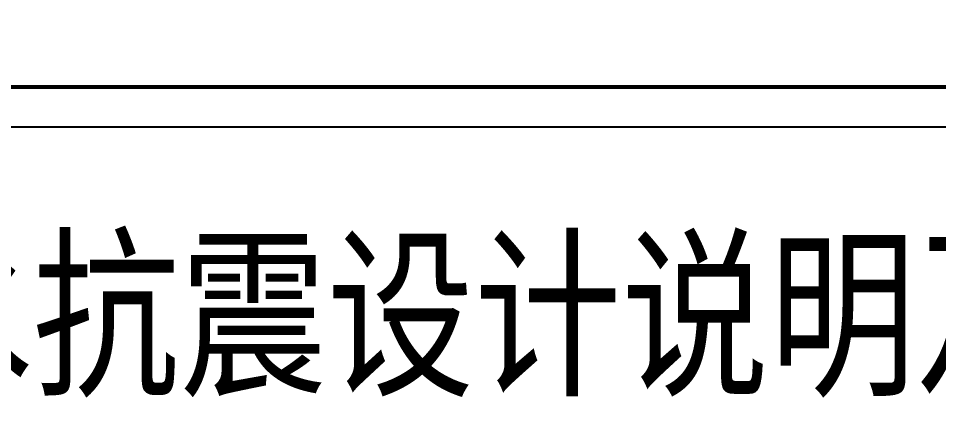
# Model space of a CAD drawing. Extents: x 27938 to 1507990, y 110129 to 923079.
# Drawn here: x 632884 to 655826, y 325863 to 335569 of the extents above; entities that cross this region are included whole.
import ezdxf

# ---------------------------------------------------------------- set-up
doc = ezdxf.new("R2010")
doc.units = 0
doc.header["$LTSCALE"] = 1000
doc.header["$MEASUREMENT"] = 0
doc.layers.add('A-文字', color=3, linetype='Continuous', lineweight=30)
doc.layers.add('yichutu', color=7, linetype='Continuous', true_color=0xffffff, plot=False)
doc.layers.add('图框', color=140, linetype='Continuous')
doc.layers.add('导图字', color=7, linetype='Continuous')
doc.styles.add('黑体', font='simhei.ttf')

# ---------------------------------------------------------------- blocks, each defined once
blk = doc.blocks.new('TK')
at = {"layer": '图框'}
blk.add_lwpolyline([(465375, 548714), (549475, 548714), (549475, 489314), (465375, 489314)], close=True, dxfattribs=at)
blk.add_lwpolyline([(465375, 548714), (549475, 548714), (549475, 489314), (465375, 489314)], close=True, dxfattribs=at)
at = {"layer": '图框', "const_width": 100}
blk.add_lwpolyline([(548475, 490314), (548475, 547714), (467875, 547714), (467875, 490314)], close=True, dxfattribs=at)
blk = doc.blocks.new('yct-841-594-84100-59399.9999999999-100-1000.0')
at = {"layer": 'yichutu', "color": 7, "true_color": 0xffffff}
blk.add_lwpolyline([(0, 0), (0, 59400), (84100, 59400), (84100, 0)], close=True, dxfattribs=at)

msp = doc.modelspace()

# ---------------------------------------------------------------- linework, layer by layer
at = {"layer": 'A-文字'}
msp.add_lwpolyline([(608950.6, 391257), (679554.7, 391257), (679554.7, 333855.3), (608950.6, 333855.3)], close=True, dxfattribs=at)

# ---------------------------------------------------------------- block references
msp.add_blockref('TK', (141075.6, -156456.7))
at = {"layer": 'yichutu'}
msp.add_blockref('yct-841-594-84100-59399.9999999999-100-1000.0', (606450.6, 332857), dxfattribs=at)

# ---------------------------------------------------------------- texts
at = {"layer": '导图字', "color": 1, "style": '黑体', "width": 0.8}
msp.add_text('水施_05_给排水抗震设计说明及支架安装示意图_A1', height=3364.726, dxfattribs=at).set_placement((607551.6, 326508.6))

doc.saveas('drawing.dxf')
